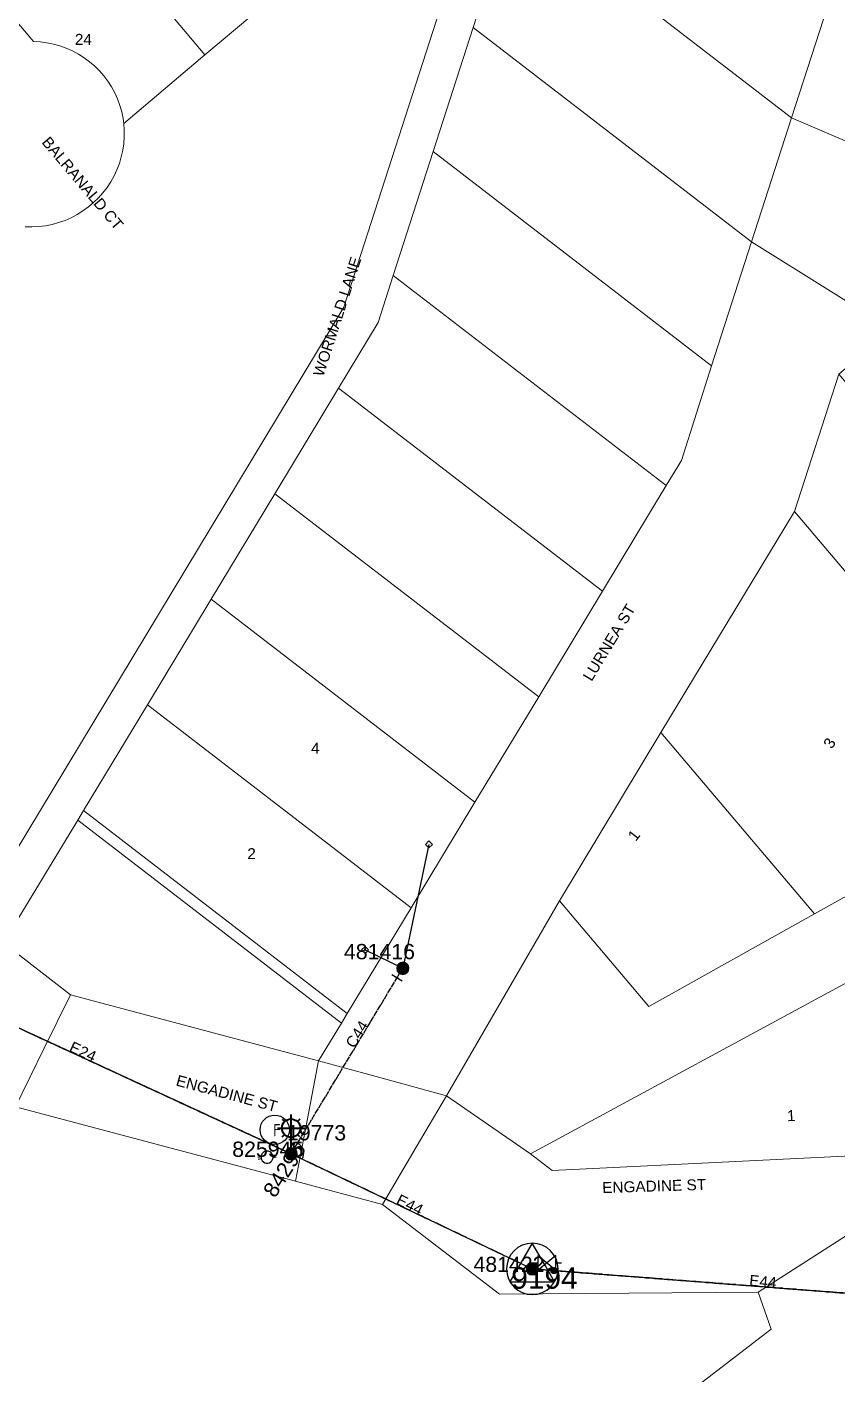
# Model space of a CAD drawing. Header units: metres. Extents: x 259983 to 262112, y 6265371 to 6267114.
# Drawn here: x 261169.8 to 261302.6, y 6265747.6 to 6265968.6 of the extents above; entities that cross this region are included whole.
import ezdxf
from ezdxf.enums import TextEntityAlignment as Align

# ---------------------------------------------------------------- set-up
doc = ezdxf.new("R2010")
doc.units = ezdxf.units.M
doc.linetypes.add('Cable Exist OH', pattern=[1, 1, 0])
doc.layers.get('0').update_dxf_attribs({"color": 6})
doc.layers.add('Cadastre Land Parcels_SP_EXT', color=9, linetype='Continuous', lineweight=5)
doc.layers.add('Cadastre Roads_SP_EXT', color=9, linetype='Continuous', lineweight=5)
for name, color, linetype in [('Equip_LV_EXT', 7, 'Continuous'), ('Equip_SP_HV_EXT', 7, 'Continuous'), ('Equip_SP_LV_EXT', 7, 'Continuous'), ('Equip_SP_SL_EXT', 7, 'Continuous'), ('Mains_HV_EXT', 7, 'Continuous'), ('Mains_LV_EXT', 7, 'Continuous'), ('Mains_SL_EXT', 7, 'Continuous'), ('Services_SP_EXT', 7, 'Continuous'), ('Sub_SP_TR_HV_LV_EXT', 7, 'Continuous'), ('SupportsOH_SP_TR_HV_LV_SL_EXT', 7, 'Continuous')]:
    doc.layers.add(name, color=color, linetype=linetype)
doc.styles.add('iecARIAL', font='arial.ttf', dxfattribs={"height": 2})
doc.styles.add('iecISOCP', font='isocp.shx')
doc.styles.add('POLE_LABEL', font='arial.ttf')
doc.styles.get("Standard").update_dxf_attribs({"font": 'arial.ttf'})

# ---------------------------------------------------------------- blocks, each defined once
blk = doc.blocks.new('SUB_POLE_EXT')
blk.add_wipeout([(0, 4.22), (0.42, 4.2), (0.83, 4.14), (1.21, 4.05), (1.62, 3.9), (1.99, 3.72), (2.35, 3.51), (2.68, 3.26), (2.99, 2.99), (3.28, 2.66), (3.52, 2.34), (3.76, 1.92), (3.9, 1.62), (4.04, 1.23), (4.18, 0.63), (4.22, 0), (4.18, -0.61), (4.06, -1.15), (3.9, -1.62), (3.58, -2.24), (3.22, -2.73), (2.97, -3.01), (2.68, -3.26), (2.36, -3.5), (2, -3.72), (1.64, -3.89), (1.25, -4.03), (0.82, -4.14), (0.42, -4.2), (0, -4.22), (-0.41, -4.2), (-0.8, -4.15), (-1.21, -4.05), (-1.62, -3.9), (-1.99, -3.73), (-2.35, -3.51), (-2.68, -3.26), (-2.96, -3.02), (-3.23, -2.72), (-3.51, -2.35), (-3.71, -2.01), (-3.91, -1.6), (-4.05, -1.21), (-4.16, -0.76), (-4.22, -0.14), (-4.21, 0.39), (-4.14, 0.83), (-4.03, 1.27), (-3.9, 1.63), (-3.71, 2.02), (-3.5, 2.37), (-3.28, 2.67), (-2.99, 2.99), (-2.68, 3.27), (-2.33, 3.52), (-1.98, 3.73), (-1.63, 3.9), (-1.2, 4.05), (-0.78, 4.15), (-0.4, 4.21)])
blk.add_line((2.16, 0.48), (2.16, 0.48, 0))
blk.add_lwpolyline([(-4.22, 0, 1), (4.22, 0, 1)], format="xyb", close=True)
blk.add_lwpolyline([(2.14, 0.52), (0, 4.22), (-3.66, -2.11), (3.66, -2.11)], close=True)
for tag, height, flags, p in [('ASSET_NUM', 3.5, 8, (2, 2)), ('STREET_CODE', 0.2, 9, (1.5, 0)), ('CONSTRUCTED_VOLTAGE', 0.2, 9, (1.5, -0.2)), ('OPERATING_VOLTAGE', 0.2, 9, (1.5, -0.6)), ('OPERATED_BY', 0.2, 9, (1.5, -0.8)), ('ORIENTATION', 0.2, 9, (1.5, -1.2)), ('OWNED_BY', 0.2, 9, (1.5, -1.4)), ('SECONDARY_VOLTAGE', 0.2, 9, (1.5, -1.6)), ('STATE', 0.2, 9, (1.5, -1.8)), ('SUBSTATION_TYPE', 0.2, 9, (1.5, -2)), ('NO_PHASES', 0.2, 9, (1.5, -0.4)), ('MAINTAINED_BY', 0.2, 9, (1.5, -1)), ('USAGE', 0.2, 9, (1.5, -2.2)), ('STREETNAME', 0.2, 9, (1.5, -2.8)), ('SUBURB', 0.2, 9, (1.5, -3)), ('Z', 0.2, 1, (1.5, -3.4)), ('LEGEND', 0.2, 9, (1.5, -2.4)), ('LOCATION', 0.2, 9, (1.5, -2.6)), ('NOTES', 0.2, 9, (1.5, -3.2))]:
    blk.add_attdef(tag, text='', height=height, dxfattribs=dict(flags=flags)).set_placement(p, align=Align.MIDDLE_LEFT)
blk = doc.blocks.new('LV_OH_LINKS_OPEN_EXT')
for p, q in [((-0.17, 4.97), (-0.17, 5.46)), ((0.17, 4.97), (0.17, 5.46)), ((-0.17, 3), (-0.17, 2.5)), ((0.17, 3), (0.17, 2.5))]:
    blk.add_line(p, q)
blk.add_lwpolyline([(0, 2.99, 1), (0, 4.98, 1)], format="xyb", close=True)
at = {"flags": 9}
for tag, p in [('ACTUAL_STATUS', (0, 0)), ('CONSTRUCTED_VOLTAGE', (0, -0.2)), ('OPERATING_VOLTAGE', (0, -0.6)), ('ORIENTATION', (0, -0.8)), ('OWNED_BY', (0, -1)), ('STATE', (0, -1.2)), ('SWITCH_TYPE', (0, -1.4)), ('NO_PHASES', (0, -0.4)), ('USAGE', (0, -1.6)), ('LEGEND', (0, -1.8)), ('NOTES', (0, -2))]:
    blk.add_attdef(tag, text='', height=0.2, dxfattribs=at).set_placement(p, align=Align.MIDDLE_LEFT)
at = {"flags": 1}
blk.add_attdef('Z', (0, 0), '', height=0.2, dxfattribs=at)
blk = doc.blocks.new('LV_OH_LINKS_DISTFUSE_EXT')
for p, q in [((0, 0), (0.96, 0)), ((3.84, 0), (4.8, 0))]:
    blk.add_line(p, q)
blk.add_lwpolyline([(3.84, -1.2), (3.84, 1.2), (0.96, -1.2), (0.96, 1.2)], close=True)
at = {"flags": 9}
for tag, p in [('ACTUAL_STATUS', (0, 0)), ('CONSTRUCTED_VOLTAGE', (0, -0.2)), ('OPERATING_VOLTAGE', (0, -0.6)), ('ORIENTATION', (0, -0.8)), ('OWNED_BY', (0, -1)), ('STATE', (0, -1.2)), ('SWITCH_TYPE', (0, -1.4)), ('NO_PHASES', (0, -0.4)), ('USAGE', (0, -1.6)), ('NOTES', (0, -1.8))]:
    blk.add_attdef(tag, text='', height=0.2, dxfattribs=at).set_placement(p, align=Align.MIDDLE_LEFT)
at = {"flags": 1}
blk.add_attdef('Z', (0, 0), '', height=0.2, dxfattribs=at)
blk = doc.blocks.new('SL_LANTERN_EXT')
at = {"lineweight": 40}
for p, q in [((-1.46, 5.68), (-1.06, 5.28)), ((0, 1.97), (0, 6.47)), ((1.46, 5.68), (1.06, 5.28)), ((-2.25, 4.22), (2.25, 4.22)), ((-1.46, 2.76), (-1.06, 3.16)), ((0, 0), (0, 2.72)), ((1.46, 2.76), (1.06, 3.16))]:
    blk.add_line(p, q, dxfattribs=at)
blk.add_circle((0, 4.22), 1.5, dxfattribs=at)
at = {"style": 'iecARIAL', "flags": 8}
blk.add_attdef('ASSET_NUM', (1.5, 1.5), '', height=2.5, dxfattribs=at)
for tag, p, height, flags in [('OPERATING_VOLTAGE', (0.98, -1.65), 0.2, 9), ('ORIENTATION', (0.98, -1.85), 0.2, 9), ('OWNED_BY', (0.98, -2.05), 0.2, 9), ('STATE', (0.98, -2.25), 0.2, 9), ('CONSTRUCTED_VOLTAGE', (0.98, -0.65), 0.2, 9), ('CONTROL_TYPE', (0.98, -0.85), 0.2, 9), ('LANTERN_PURPOSE', (0.98, -1.05), 0.2, 9), ('LANTERN_TYPE', (0.98, -1.25), 0.2, 9), ('NO_PHASES', (0.98, -1.45), 0.2, 9), ('LNUMBER', (2.18, -3.25), 2.5, 8), ('USAGE', (0.98, -2.45), 0.2, 9), ('CEXIST', (0.98, -2.65), 0.2, 9), ('CNEW', (0.98, -2.85), 0.2, 9), ('CNUMBER', (0.98, -3.05), 0.2, 9), ('CREMOVE', (0.98, -3.25), 0.2, 9), ('CREPLACE', (0.98, -3.45), 0.2, 9), ('LKINGHEIGHT', (0.98, -3.65), 0.2, 9), ('LBRACKET', (0.98, -3.85), 0.2, 9), ('LBRACKETVOCAB', (0.98, -4.05), 0.2, 9), ('LCATEGORY', (0.98, -4.25), 0.2, 9), ('LCHARGE1', (0.98, -4.45), 0.2, 9), ('LCHARGE1PERCENT', (0.98, -4.65), 0.2, 9), ('LCHARGE2', (0.98, -4.85), 0.2, 9), ('LCHARGE2PERCENT', (0.98, -5.05), 0.2, 9), ('LCHARGE3', (0.98, -5.25), 0.2, 9), ('LCHARGE3PERCENT', (0.98, -5.45), 0.2, 9), ('LEXIST', (0.98, -5.65), 0.2, 9), ('LLAMP', (0.98, -5.85), 0.2, 9), ('LLAMPVOCAB', (0.98, -6.05), 0.2, 9), ('LMAST', (0.98, -6.25), 0.2, 9), ('LMASTVOCAB', (0.98, -6.45), 0.2, 9), ('LNEW', (0.98, -6.65), 0.2, 9), ('LANTNUMBER', (0.98, -6.85), 0.2, 9), ('LOUTREACH', (0.98, -7.25), 0.2, 9), ('LOUTREACHVOCAB', (0.98, -7.45), 0.2, 9), ('LRATECODE', (0.98, -7.65), 0.2, 9), ('LREMOVE', (0.98, -7.85), 0.2, 9), ('LREPLACE', (0.98, -8.05), 0.2, 9), ('LTYPE', (0.98, -8.25), 0.2, 9), ('LTYPEVOCAB', (0.98, -8.45), 0.2, 9), ('LEGEND', (0.98, -8.65), 0.2, 9), ('LOCATION', (0.98, -8.85), 0.2, 9), ('STREETNAME', (0.98, -9.25), 0.2, 9), ('SUBURB', (0.98, -9.45), 0.2, 1), ('NOTES', (0.98, -9.05), 0.2, 9)]:
    blk.add_attdef(tag, p, '', height=height, dxfattribs=dict(flags=flags))
blk = doc.blocks.new('CCP_EXT')
at = {"flags": 9}
for tag, p in [('STATE', (0, -1.8)), ('NOTES', (0, -2))]:
    blk.add_attdef(tag, text='', height=0.2, dxfattribs=at).set_placement(p, align=Align.MIDDLE_LEFT)
blk.add_wipeout([(0, 0.57), (0.57, 0), (0, -0.57), (-0.57, 0)])
blk.add_lwpolyline([(-0.57, 0), (0, 0.57), (0.57, 0), (0, -0.57), (-0.57, 0)])
at = {"flags": 1}
blk.add_attdef('Z', (0, 0), '', height=0.2, dxfattribs=at)
at = {"flags": 9}
for tag, p in [('CCP_TYPE', (0, 0)), ('CONSTRUCTED_VOLTAGE', (0, -0.2)), ('OPERATING_VOLTAGE', (0, -0.6)), ('ORIENTATION', (0, -0.8)), ('OWNED_BY', (0, -1)), ('NO_PHASES', (0, -0.4)), ('USAGE', (0, -1.2)), ('LEGEND', (0, -1.4)), ('LIFE_SUPPORT', (0, -1.6))]:
    blk.add_attdef(tag, text='', height=0.2, dxfattribs=at).set_placement(p, align=Align.MIDDLE_LEFT)
blk = doc.blocks.new('POLE_EXT')
blk.add_hatch(color=256).paths.add_polyline_path([(-1, 0, 1), (1, 0, 1)])
blk.add_lwpolyline([(-1, 0, 1), (1, 0, 1)], format="xyb", close=True)
for tag, height, flags, p in [('pNumber', 2.5, 8, (-17.84, 2.07)), ('OWNED_BY', 0.2, 9, (1.35, -0.4)), ('SPECIAL_USE', 0.2, 9, (1.35, -0.8)), ('STATE', 0.2, 9, (1.35, -1)), ('cLV', 0.2, 9, (1.35, -1.4)), ('hDepth', 0.2, 9, (1.35, -1.6)), ('hDia', 0.2, 9, (1.35, -1.8)), ('cHV', 0.2, 9, (1.35, -2)), ('PARENT', 0.2, 9, (1.35, -0.6)), ('USAGE', 0.2, 9, (1.35, -1.2)), ('LBRACKET', 0.2, 9, (1.35, -2.2)), ('cLinedev', 0.2, 9, (1.35, -3.4)), ('pExisting', 0.2, 9, (1.35, -3.8)), ('pFooting', 0.2, 9, (1.35, -4.4)), ('LExisting', 0.2, 9, (1.35, -2.4)), ('LANTNUMBER', 0.2, 9, (1.35, -2.6)), ('LOther', 0.2, 9, (1.35, -2.8)), ('LRemove', 0.2, 9, (1.35, -3)), ('LEGEND', 0.2, 9, (1.35, -3.2)), ('LOCATION', 0.2, 9, (1.35, -3.6)), ('PFNUMBER', 0.2, 9, (1.35, -4)), ('NEWPFNUMBER', 0.2, 9, (1.35, -4.2)), ('pNew', 0.2, 9, (1.35, -4.6)), ('pRelocate', 0.2, 9, (1.35, -5)), ('pRemove', 0.2, 9, (1.35, -5.2)), ('pReplace', 0.2, 9, (1.35, -5.4)), ('pStay', 0.2, 9, (1.35, -5.6)), ('pType', 0.2, 9, (1.35, -5.8)), ('cspan', 0.2, 9, (1.35, -6)), ('STREETNAME', 0.2, 9, (1.35, -6.2)), ('SUBURB', 0.2, 9, (1.35, -6.4)), ('NOTES', 0.2, 9, (1.35, -6.6)), ('OPERATED_BY', 0.2, 9, (1.36, -7.01)), ('MAINTAINED_BY', 0.2, 9, (1.36, -6.81))]:
    blk.add_attdef(tag, text='', height=height, dxfattribs=dict(flags=flags)).set_placement(p, align=Align.MIDDLE_LEFT)
at = {"style": 'POLE_LABEL'}
for tag, height, flags, p in [('ASSET_NUM', 2.5, 8, (2, 2)), ('STRUCTURE_PLANT_NUMBER', 0.2, 9, (1.35, 0.03)), ('STREET_CODE', 0.2, 9, (1.35, -0.2))]:
    blk.add_attdef(tag, text='', height=height, dxfattribs=dict(at, flags=flags)).set_placement(p, align=Align.MIDDLE_LEFT)
at = {"flags": 1}
blk.add_attdef('Z', (1.35, -7.33), '', height=0.2, dxfattribs=at)
blk = doc.blocks.new('End Shackle_EXT')
at = {"flags": 9}
blk.add_attdef('NOTES', text='', height=0.2, dxfattribs=at).set_placement((0, -1.6), align=Align.MIDDLE_LEFT)
blk.add_wipeout([(0, 0.25), (1.81, 0.25), (1.82, -0.25), (0, -0.25)])
blk.add_line((1.81, -1), (1.81, 1))
at = {"flags": 1}
blk.add_attdef('Z', (0, 0), '', height=0.2, dxfattribs=at)
at = {"flags": 9}
for tag, p in [('CONNECTOR_TYPE', (0, 0)), ('CONSTRUCTED_VOLTAGE', (0, -0.2)), ('OPERATING_VOLTAGE', (0, -0.6)), ('ORIENTATION', (0, -0.8)), ('OWNED_BY', (0, -1)), ('STATE', (0, -1.2)), ('NO_PHASES', (0, -0.4)), ('USAGE', (0, -1.4))]:
    blk.add_attdef(tag, text='', height=0.2, dxfattribs=at).set_placement(p, align=Align.MIDDLE_LEFT)
blk = doc.blocks.new('FAULT_INDICATOR_MANUAL_EXT')
blk.add_circle((0, 0), 2.4)
at = {"insert": (-0.28, 0.92), "char_height": 2, "width": 1.2998, "attachment_point": 1, "style": 'iecISOCP'}
blk.add_mtext('F', dxfattribs=at)
for tag, height, flags, p in [('ASSET_NUM', 2.5, 8, (2, 2)), ('STREET_CODE', 0.2, 9, (1.5, 0)), ('CONSTRUCTED_VOLTAGE', 0.2, 9, (1.5, -0.2)), ('OPERATING_VOLTAGE', 0.2, 9, (1.5, -0.8)), ('ORIENTATION', 0.2, 9, (1.5, -1)), ('OWNED_BY', 0.2, 9, (1.5, -1.2)), ('STATE', 0.2, 9, (1.5, -1.4)), ('STREETNAME', 0.2, 9, (1.5, -2.2)), ('FLITE_NUMBER', 0.2, 9, (1.5, -0.4)), ('USAGE', 0.2, 9, (1.5, -1.6)), ('LEGEND', 0.2, 9, (1.5, -1.8)), ('LOCATION', 0.2, 9, (1.5, -2)), ('INDICATOR_TYPE', 0.2, 9, (1.5, -0.6)), ('SUBURB', 0.2, 9, (1.5, -2.4)), ('Z', 0.2, 1, (1.5, -2.8)), ('NOTES', 0.2, 9, (1.5, -2.6))]:
    blk.add_attdef(tag, text='', height=height, dxfattribs=dict(flags=flags)).set_placement(p, align=Align.MIDDLE_LEFT)
blk = doc.blocks.new('CONNECTOR_NODE_EXT')
h = blk.add_hatch(color=256)
edge = h.paths.add_edge_path()
edge.add_arc((0, 0), 0.5, 0, 360)
blk.add_circle((0, 0), 0.5)
at = {"flags": 1}
blk.add_attdef('Z', (0, 0), '', height=0.2, dxfattribs=at)
at = {"flags": 9}
for tag, p in [('CONNECTOR_TYPE', (0, 0)), ('CONSTRUCTED_VOLTAGE', (0, -0.2)), ('OPERATING_VOLTAGE', (0, -0.6)), ('ORIENTATION', (0, -0.8)), ('SUBTYPE', (0, -1)), ('NO_PHASES', (0, -0.4)), ('USAGE', (0, -1.2)), ('NOTES', (0, -1.4))]:
    blk.add_attdef(tag, text='', height=0.2, dxfattribs=at).set_placement(p, align=Align.MIDDLE_LEFT)

msp = doc.modelspace()

# ---------------------------------------------------------------- linework, layer by layer
at = {"layer": 'Cadastre Land Parcels_SP_EXT', "linetype": 'Continuous'}
for points in [[(261214.37, 6265976.99), (261179.02, 6266018.86), (261178.48, 6266019.54), (261163.1, 6266006.57), (261198.99, 6265964.01), (261214.37, 6265976.99)], [(261301.72, 6265973.98), (261256.06, 6266009.16), (261249.51, 6265988.82), (261295.17, 6265953.65), (261301.72, 6265973.98)], [(261295.17, 6265953.65), (261249.51, 6265988.82), (261242.96, 6265968.48), (261288.62, 6265933.31), (261295.17, 6265953.65)], [(261288.62, 6265933.31), (261242.96, 6265968.48), (261236.42, 6265948.15), (261282.08, 6265912.98), (261288.62, 6265933.31)], [(261282.08, 6265912.98), (261236.42, 6265948.15), (261229.87, 6265927.82), (261274.61, 6265893.35), (261277.11, 6265897.46), (261282.08, 6265912.98)], [(261274.61, 6265893.35), (261229.87, 6265927.82), (261227.38, 6265920.1), (261220.9, 6265909.34), (261264.17, 6265876.03), (261274.61, 6265893.35)], [(261336.03, 6265872.52), (261302.94, 6265911.62), (261295.68, 6265889.07), (261325.95, 6265853.32), (261336.03, 6265872.52)], [(261264.17, 6265876.03), (261220.9, 6265909.34), (261210.45, 6265892.01), (261253.72, 6265858.7), (261264.17, 6265876.03)], [(261253.72, 6265858.7), (261210.45, 6265892.01), (261199.99, 6265874.69), (261243.26, 6265841.38), (261253.72, 6265858.7)], [(261325.95, 6265853.32), (261295.68, 6265889.07), (261273.77, 6265852.81), (261298.95, 6265823.06), (261314.74, 6265831.91), (261325.95, 6265853.32)], [(261243.26, 6265841.38), (261199.99, 6265874.69), (261189.54, 6265857.36), (261232.81, 6265824.05), (261243.26, 6265841.38)], [(261232.81, 6265824.05), (261189.54, 6265857.36), (261179.08, 6265840.04), (261222.32, 6265806.73), (261232.81, 6265824.05)], [(261298.95, 6265823.06), (261273.77, 6265852.81), (261257.12, 6265825.22), (261271.8, 6265807.86), (261298.95, 6265823.06)], [(261221.36, 6265805.15), (261178.13, 6265838.46), (261165.96, 6265818.3), (261176.95, 6265809.81), (261217.63, 6265798.98), (261221.36, 6265805.15)], [(261326.18, 6265784.4), (261329.34, 6265786.89), (261307.07, 6265813.35), (261252.39, 6265783.69), (261255.95, 6265780.95), (261326.18, 6265784.4)]]:
    msp.add_lwpolyline(points, close=True, dxfattribs=at)
for points in [[(261150.09, 6265990.82), (261170.86, 6265966.2), (261171.97, 6265966.13), (261173.06, 6265965.99), (261174.14, 6265965.77), (261175.21, 6265965.47), (261176.25, 6265965.1), (261177.26, 6265964.65), (261178.23, 6265964.13), (261179.17, 6265963.54), (261180.06, 6265962.88), (261180.9, 6265962.16), (261181.68, 6265961.38), (261182.41, 6265960.55), (261183.07, 6265959.66), (261183.67, 6265958.73), (261184.2, 6265957.76), (261184.66, 6265956.76), (261185.04, 6265955.72), (261185.35, 6265954.66), (261185.57, 6265953.58), (261185.69, 6265952.76), (261198.99, 6265964.01), (261198.99, 6265964.01), (261163.1, 6266006.57)], [(261161.06, 6265822.04), (261221.78, 6265922.59), (261239.2, 6265976.71)], [(261214.37, 6265976.99), (261198.99, 6265964.01), (261185.69, 6265952.76), (261185.76, 6265951.65), (261185.76, 6265950.54), (261185.68, 6265949.43), (261185.51, 6265948.34), (261185.27, 6265947.25), (261184.95, 6265946.19), (261184.55, 6265945.15), (261184.08, 6265944.15), (261183.54, 6265943.18), (261182.93, 6265942.25), (261182.26, 6265941.37), (261181.52, 6265940.54), (261180.73, 6265939.76), (261179.88, 6265939.05), (261178.98, 6265938.4), (261178.04, 6265937.81), (261177.05, 6265937.29), (261176.04, 6265936.85), (261174.99, 6265936.48), (261173.92, 6265936.19), (261172.83, 6265935.97), (261171.73, 6265935.83), (261170.62, 6265935.77), (261169.51, 6265935.8)]]:
    msp.add_lwpolyline(points, dxfattribs=at)
at = {"layer": 'Cadastre Roads_SP_EXT', "linetype": 'Continuous'}
for points in [[(261169.51, 6265935.8), (261170.62, 6265935.77), (261171.73, 6265935.83), (261172.83, 6265935.97), (261173.92, 6265936.19), (261174.99, 6265936.48), (261176.04, 6265936.85), (261177.05, 6265937.29), (261178.04, 6265937.81), (261178.98, 6265938.4), (261179.88, 6265939.05), (261180.73, 6265939.76), (261181.52, 6265940.54), (261182.26, 6265941.37), (261182.93, 6265942.25), (261183.54, 6265943.18), (261184.08, 6265944.15), (261184.55, 6265945.15), (261184.95, 6265946.19), (261185.27, 6265947.25), (261185.51, 6265948.34), (261185.68, 6265949.43), (261185.76, 6265950.54), (261185.76, 6265951.65), (261185.69, 6265952.76), (261185.69, 6265952.76), (261185.57, 6265953.58), (261185.35, 6265954.66), (261185.04, 6265955.72), (261184.66, 6265956.76), (261184.2, 6265957.76), (261183.67, 6265958.73), (261183.07, 6265959.66), (261182.41, 6265960.55), (261181.68, 6265961.38), (261180.9, 6265962.16), (261180.06, 6265962.88), (261179.17, 6265963.54), (261178.23, 6265964.13), (261177.26, 6265964.65), (261176.25, 6265965.1), (261175.21, 6265965.47), (261174.14, 6265965.77), (261173.06, 6265965.99), (261171.97, 6265966.13), (261170.86, 6265966.2), (261150.09, 6265990.82)], [(261301.72, 6265973.98), (261295.17, 6265953.65), (261305.89, 6265949.1), (261313.89, 6265945.7), (261319.86, 6265964.27), (261319.86, 6265964.27), (261323.26, 6265974.85)]]:
    msp.add_lwpolyline(points, dxfattribs=at)
msp.add_lwpolyline([(261217.63, 6265798.98), (261176.95, 6265809.81), (261172.63, 6265801.02), (261167.92, 6265791.42), (261213.81, 6265779.2), (261215.74, 6265789.19), (261217.63, 6265798.98)], close=True, dxfattribs=at)
at = {"layer": 'Mains_HV_EXT', "linetype": 'Cable Exist OH'}
msp.add_lwpolyline([(261209.96, 6265785.17), (261141.91, 6265816.6), (261096.03, 6265851.89), (261074.03, 6265886.67), (261055.61, 6265915.43)], dxfattribs=at)
at = {"layer": 'Mains_LV_EXT', "linetype": 'Cable Exist OH'}
msp.add_lwpolyline([(261096.03, 6265851.89), (261141.91, 6265816.6), (261213.07, 6265783.73)], dxfattribs=at)
at = {"layer": 'Mains_LV_EXT', "linetype": 'Continuous'}
msp.add_lwpolyline([(261214.92, 6265782.85, 0.452053), (261214.14, 6265785.42)], format="xyb", dxfattribs=at)
at = {"layer": 'Mains_SL_EXT', "linetype": 'Cable Exist OH'}
msp.add_lwpolyline([(261213.11, 6265783.71), (261141.91, 6265816.6), (261096.03, 6265851.89), (261074.03, 6265886.67), (261053.2, 6265919.19), (261055.71, 6265950.31)], dxfattribs=at)

# ---------------------------------------------------------------- block references
at = {"layer": 'Equip_SP_HV_EXT'}
ref = msp.add_blockref('FAULT_INDICATOR_MANUAL_EXT', (261210.43, 6265787.66), dxfattribs=at)
ref.add_attrib('ASSET_NUM', '19773', dxfattribs={"layer": '0', "height": 2.5}).set_placement((261212.43, 6265788.41), align=Align.TOP_LEFT)
at = {"layer": 'Equip_SP_LV_EXT', "rotation": 97.86220584565186}
msp.add_blockref('LV_OH_LINKS_OPEN_EXT', (261213.11, 6265783.71), dxfattribs=at)
at = {"layer": 'Equip_SP_SL_EXT'}
ref = msp.add_blockref('SL_LANTERN_EXT', (261213.11, 6265783.71), dxfattribs=at)
ref.add_attrib('ASSET_NUM', '84295', dxfattribs={"layer": '0', "height": 2.5, "rotation": 57.7177, "style": 'iecARIAL'}).set_placement((261214.61, 6265785.21), align=Align.MIDDLE_RIGHT)
at = {"layer": 'Sub_SP_TR_HV_LV_EXT'}
ref = msp.add_blockref('SUB_POLE_EXT', (261252.67, 6265764.83), dxfattribs=at)
ref.add_attrib('ASSET_NUM', '9194', dxfattribs={"layer": '0', "height": 3.5}).set_placement((261254.67, 6265765.08), align=Align.TOP_CENTER)
at = {"layer": 'SupportsOH_SP_TR_HV_LV_SL_EXT'}
ref = msp.add_blockref('POLE_EXT', (261213.11, 6265783.71), dxfattribs=at)
ref.add_attrib('ASSET_NUM', '825945', dxfattribs={"layer": '0', "height": 2.5, "rotation": 359.9794, "style": 'POLE_LABEL'}).set_placement((261215.11, 6265784.46), align=Align.MIDDLE_RIGHT)

# ---------------------------------------------------------------- texts
at = {"layer": 'Cadastre Land Parcels_SP_EXT'}
for s, p in [('24', (261177.65, 6265965.64)), ('4', (261216.4, 6265849.37)), ('2', (261205.93, 6265832.05))]:
    msp.add_text(s, height=1.8, dxfattribs=at).set_placement(p)
for s, rotation, p in [('3', 58.8559, (261301.82, 6265850.03)), ('1', 52.6266, (261269.63, 6265834.86)), ('1', 1.1501, (261294.45, 6265789.06))]:
    msp.add_text(s, height=1.8, rotation=rotation, dxfattribs=at).set_placement(p)
at = {"layer": 'Cadastre Roads_SP_EXT'}
for s, rotation, p in [('BALRANALD CT', 310.155, (261172.12, 6265949.62)), ('WORMALD LANE', 72.1477, (261218.39, 6265911.08)), ('LURNEA ST', 58.8672, (261262.39, 6265861.1)), ('ENGADINE ST', 345.0915, (261194.11, 6265794.94)), ('ENGADINE ST', 1.7907, (261264.16, 6265777.26))]:
    msp.add_text(s, height=1.8, rotation=rotation, dxfattribs=at).set_placement(p)
at = {"layer": 'Mains_LV_EXT'}
for s, rotation, p in [('C44', 57.8752, (261223.46, 6265800.9)), ('E24', 335.208, (261176.57, 6265800.59)), ('E44', 333.3681, (261230.18, 6265775.56)), ('E44', 354.4539, (261288.18, 6265762.08))]:
    msp.add_text(s, height=1.8, rotation=rotation, dxfattribs=at).set_placement(p)

# ---------------------------------------------------------------- next in the draw order: linework, layer by layer
at = {"layer": 'Cadastre Land Parcels_SP_EXT', "linetype": 'Continuous'}
msp.add_lwpolyline([(261213.81, 6265779.2), (261167.92, 6265791.42), (260979.86, 6265726.51), (260918.24, 6265729.96), (260912.52, 6265727.19), (260895.1, 6265701.7), (260891.61, 6265657.46), (260932.66, 6265632.41), (260951.64, 6265633.11), (261142.17, 6265640.11), (261154.4, 6265649.49), (261281.44, 6265746.97), (261291.83, 6265754.93), (261289.73, 6265761.01), (261247.29, 6265760.7), (261228.1, 6265775.39), (261213.81, 6265779.2)], close=True, dxfattribs=at)
at = {"layer": 'Cadastre Roads_SP_EXT', "linetype": 'Continuous'}
msp.add_lwpolyline([(261252.39, 6265783.69), (261238.58, 6265793.22), (261233.64, 6265784.81), (261228.1, 6265775.39), (261247.29, 6265760.7), (261289.73, 6265761.01), (261305.56, 6265771.17), (261326.18, 6265784.4), (261255.95, 6265780.95), (261252.39, 6265783.69)], close=True, dxfattribs=at)
at = {"layer": 'Mains_HV_EXT', "linetype": 'Cable Exist OH'}
for points in [[(261252.67, 6265764.83), (261322.26, 6265759.44), (261355.7, 6265787.27), (261389.88, 6265812.95)], [(261252.67, 6265764.83), (261213.11, 6265783.71), (261209.96, 6265785.17)]]:
    msp.add_lwpolyline(points, dxfattribs=at)
at = {"layer": 'Mains_LV_EXT', "linetype": 'Cable Exist OH'}
for points in [[(261213.11, 6265783.71), (261252.67, 6265764.83), (261256.25, 6265764.55)], [(261256.25, 6265764.55), (261252.67, 6265764.83)], [(261256.25, 6265764.55), (261322.26, 6265759.44)]]:
    msp.add_lwpolyline(points, dxfattribs=at)
at = {"layer": 'Mains_SL_EXT', "linetype": 'Cable Exist OH'}
msp.add_lwpolyline([(261322.26, 6265759.44), (261252.67, 6265764.83), (261213.11, 6265783.71)], dxfattribs=at)

# ---------------------------------------------------------------- next in the draw order: block references
at = {"layer": 'Equip_LV_EXT'}
for name, p in [('LV_OH_LINKS_DISTFUSE_EXT', (261252.67, 6265765.83)), ('CONNECTOR_NODE_EXT', (261256.25, 6265764.55))]:
    msp.add_blockref(name, p, dxfattribs=at)
at = {"layer": 'Services_SP_EXT'}
for p in [(261235.72, 6265834.47), (261225.25, 6265817.15)]:
    msp.add_blockref('CCP_EXT', p, dxfattribs=at)
at = {"layer": 'SupportsOH_SP_TR_HV_LV_SL_EXT'}
ref = msp.add_blockref('POLE_EXT', (261252.67, 6265764.83), dxfattribs=at)
ref.add_attrib('ASSET_NUM', '481422', dxfattribs={"layer": '0', "height": 2.5, "style": 'POLE_LABEL'}).set_placement((261254.67, 6265765.58), align=Align.MIDDLE_RIGHT)

# ---------------------------------------------------------------- next in the draw order: linework, layer by layer
at = {"layer": 'Cadastre Roads_SP_EXT', "linetype": 'Continuous'}
for points in [[(261165.96, 6265818.3), (261178.13, 6265838.46), (261179.08, 6265840.04), (261189.54, 6265857.36), (261199.99, 6265874.69), (261210.45, 6265892.01), (261220.9, 6265909.34), (261227.38, 6265920.1), (261229.87, 6265927.82), (261236.42, 6265948.15), (261242.96, 6265968.48), (261249.51, 6265988.82)], [(261239.2, 6265976.71), (261221.78, 6265922.59), (261161.06, 6265822.04)]]:
    msp.add_lwpolyline(points, dxfattribs=at)
msp.add_lwpolyline([(261311.61, 6265918.96), (261301.57, 6265925.23), (261288.62, 6265933.31), (261282.08, 6265912.98), (261277.11, 6265897.46), (261274.61, 6265893.35), (261264.17, 6265876.03), (261253.72, 6265858.7), (261243.26, 6265841.38), (261232.81, 6265824.05), (261222.32, 6265806.73), (261221.36, 6265805.15), (261217.63, 6265798.98), (261226.46, 6265796.55), (261238.58, 6265793.22), (261257.12, 6265825.22), (261273.77, 6265852.81), (261295.68, 6265889.07), (261302.94, 6265911.62), (261311.61, 6265918.96)], close=True, dxfattribs=at)
at = {"layer": 'Services_SP_EXT'}
for points in [[(261235.72, 6265834.47), (261231.43, 6265814.14)], [(261225.25, 6265817.15), (261231.43, 6265814.14)]]:
    msp.add_lwpolyline(points, dxfattribs=at)

# ---------------------------------------------------------------- next in the draw order: block references
at = {"layer": 'Mains_LV_EXT', "rotation": 237.8028354990415}
msp.add_blockref('End Shackle_EXT', (261231.43, 6265814.14), dxfattribs=at)

# ---------------------------------------------------------------- next in the draw order: linework, layer by layer
at = {"layer": 'Mains_LV_EXT', "linetype": 'Cable Exist OH'}
msp.add_lwpolyline([(261213.11, 6265783.71), (261231.43, 6265814.14)], dxfattribs=at)

# ---------------------------------------------------------------- next in the draw order: block references
at = {"layer": 'SupportsOH_SP_TR_HV_LV_SL_EXT'}
ref = msp.add_blockref('POLE_EXT', (261231.43, 6265814.14), dxfattribs=at)
ref.add_attrib('ASSET_NUM', '481416', dxfattribs={"layer": '0', "height": 2.5, "rotation": 0.0222, "style": 'POLE_LABEL'}).set_placement((261233.43, 6265814.89), align=Align.BOTTOM_RIGHT)

doc.saveas('drawing.dxf')
